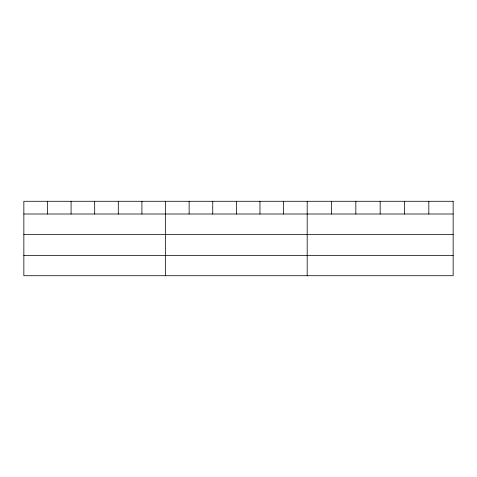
<?xml version="1.0" encoding="UTF-8"?>
<svg xmlns="http://www.w3.org/2000/svg" width="477" height="477" viewBox="0 0 477 477"><rect width="100%" height="100%" fill="white"/><g stroke="black" fill="none" stroke-linecap="round" stroke-linejoin="round"><path stroke-width="0.72" d="M23.85 214.006L453.15 214.006M23.85 234.374L453.15 234.374M23.85 255.356L453.15 255.356M428.823 201.282L428.823 214.006M404.496 201.282L404.496 214.006M380.169 201.282L380.169 214.006M355.842 201.282L355.842 214.006M331.515 201.282L331.515 214.006M307.188 201.282L307.188 275.718M283.577 201.282L283.577 214.006M259.965 201.282L259.965 214.006M236.353 201.282L236.353 214.006M212.742 201.282L212.742 214.006M189.13 201.282L189.13 214.006M165.519 201.282L165.519 275.718M141.907 201.282L141.907 214.006M118.296 201.282L118.296 214.006M94.684 201.282L94.684 214.006M71.073 201.282L71.073 214.006M47.461 201.282L47.461 214.006M453.15 201.282L23.85 201.282L23.85 275.718L453.15 275.718L453.15 201.282"/></g></svg>
